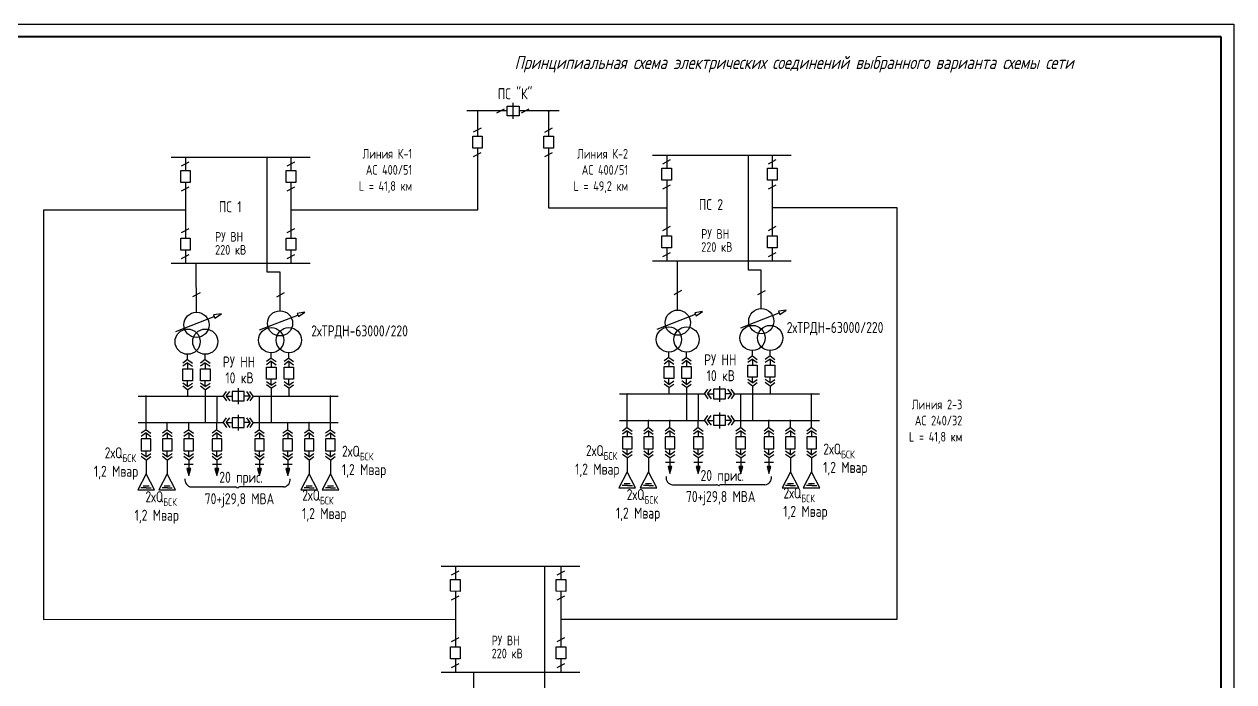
# Model space of a CAD drawing. Header units: millimetres. Extents: x 694 to 2822, y 1259 to 2159.
# Drawn here: x 1694.1 to 2171.6, y 1838 to 2097.3 of the extents above; entities that cross this region are included whole.
import ezdxf

# ---------------------------------------------------------------- set-up
doc = ezdxf.new("R2010")
doc.units = ezdxf.units.MM
doc.layers.add('KONTUR', color=7, linetype='Continuous')
doc.layers.add('Диспетчерские наименования', color=7, linetype='Continuous')
doc.layers.add('Основная', color=7, linetype='Continuous', lineweight=40)
doc.layers.add('текст', color=7, linetype='Continuous', lineweight=30)
doc.styles.add('GOST-2.304_Type-B_shrink', font='GOST Common.ttf', dxfattribs={"width": 0.8})
doc.styles.add('стиль1', font='romans.shx', dxfattribs={"width": 0.75, "oblique": 15, "height": 3.5})

msp = doc.modelspace()

# ---------------------------------------------------------------- hatches: boundary and pattern name
at = {"transparency": 33554687}
h = msp.add_hatch(color=256, dxfattribs=at)
edge = h.paths.add_edge_path()
edge.add_arc((1873.04, 2063.15), 0.155, 0, 360)
h = msp.add_hatch(color=256, dxfattribs=at)
edge = h.paths.add_edge_path()
edge.add_arc((1901.12, 2063.08), 0.155, 0, 360)
h = msp.add_hatch(color=256, dxfattribs=at)
edge = h.paths.add_edge_path()
edge.add_arc((1757.78, 2044.87), 0.155, 0, 360)
h = msp.add_hatch(color=256, dxfattribs=at)
edge = h.paths.add_edge_path()
edge.add_arc((1799.43, 2044.86), 0.155, 0, 360)
h = msp.add_hatch(color=256, dxfattribs=at)
edge = h.paths.add_edge_path()
edge.add_arc((1947.72, 2045.74), 0.155, 0, 360)
h = msp.add_hatch(color=256, dxfattribs=at)
edge = h.paths.add_edge_path()
edge.add_arc((1947.73, 2045.74), 0.155, 0, 360)
h = msp.add_hatch(color=256, dxfattribs=at)
edge = h.paths.add_edge_path()
edge.add_arc((1989.38, 2045.72), 0.155, 0, 360)
h = msp.add_hatch(color=256, dxfattribs=at)
edge = h.paths.add_edge_path()
edge.add_arc((1989.39, 2045.73), 0.155, 0, 360)
h = msp.add_hatch(color=256, dxfattribs=at)
edge = h.paths.add_edge_path()
edge.add_arc((1989.38, 2024.87), 0.155, 0, 360)
h = msp.add_hatch(color=256, dxfattribs=at)
edge = h.paths.add_edge_path()
edge.add_arc((1989.39, 2024.87), 0.155, 0, 360)
h = msp.add_hatch(color=256, dxfattribs=at)
edge = h.paths.add_edge_path()
edge.add_arc((1799.43, 2024), 0.155, 0, 360)
h = msp.add_hatch(color=256, dxfattribs=at)
edge = h.paths.add_edge_path()
edge.add_arc((1757.78, 2003.12), 0.155, 0, 360)
h = msp.add_hatch(color=256, dxfattribs=at)
edge = h.paths.add_edge_path()
edge.add_arc((1761.98, 2003.13), 0.155, 0, 360)
h = msp.add_hatch(color=256, dxfattribs=at)
edge = h.paths.add_edge_path()
edge.add_arc((1799.43, 2003.12), 0.155, 0, 360)
h = msp.add_hatch(color=256, dxfattribs=at)
edge = h.paths.add_edge_path()
edge.add_arc((1947.72, 2003.99), 0.155, 0, 360)
h = msp.add_hatch(color=256, dxfattribs=at)
edge = h.paths.add_edge_path()
edge.add_arc((1947.73, 2003.99), 0.155, 0, 360)
h = msp.add_hatch(color=256, dxfattribs=at)
edge = h.paths.add_edge_path()
edge.add_arc((1951.92, 2003.99), 0.155, 0, 360)
h = msp.add_hatch(color=256, dxfattribs=at)
edge = h.paths.add_edge_path()
edge.add_arc((1989.37, 2003.99), 0.155, 0, 360)
h = msp.add_hatch(color=256, dxfattribs=at)
edge = h.paths.add_edge_path()
edge.add_arc((1989.38, 2003.99), 0.155, 0, 360)
h = msp.add_hatch(color=256, dxfattribs=at)
edge = h.paths.add_edge_path()
edge.add_arc((1742.22, 1950.65), 0.155, 0, 360)
h = msp.add_hatch(color=256, dxfattribs=at)
edge = h.paths.add_edge_path()
edge.add_arc((1758.65, 1950.65), 0.155, 0, 360)
h = msp.add_hatch(color=256, dxfattribs=at)
edge = h.paths.add_edge_path()
edge.add_arc((1770.22, 1950.65), 0.155, 0, 360)
h = msp.add_hatch(color=256, dxfattribs=at)
edge = h.paths.add_edge_path()
edge.add_arc((1786.99, 1950.65), 0.155, 0, 360)
h = msp.add_hatch(color=256, dxfattribs=at)
edge = h.paths.add_edge_path()
edge.add_arc((1798.59, 1950.65), 0.155, 0, 360)
h = msp.add_hatch(color=256, dxfattribs=at)
edge = h.paths.add_edge_path()
edge.add_arc((1814.99, 1950.65), 0.155, 0, 360)
h = msp.add_hatch(color=256, dxfattribs=at)
edge = h.paths.add_edge_path()
edge.add_arc((1932.17, 1951.52), 0.155, 0, 360)
h = msp.add_hatch(color=256, dxfattribs=at)
edge = h.paths.add_edge_path()
edge.add_arc((1948.6, 1951.52), 0.155, 0, 360)
h = msp.add_hatch(color=256, dxfattribs=at)
edge = h.paths.add_edge_path()
edge.add_arc((1960.16, 1951.52), 0.155, 0, 360)
h = msp.add_hatch(color=256, dxfattribs=at)
edge = h.paths.add_edge_path()
edge.add_arc((1976.94, 1951.52), 0.155, 0, 360)
h = msp.add_hatch(color=256, dxfattribs=at)
edge = h.paths.add_edge_path()
edge.add_arc((1988.54, 1951.52), 0.155, 0, 360)
h = msp.add_hatch(color=256, dxfattribs=at)
edge = h.paths.add_edge_path()
edge.add_arc((2004.93, 1951.52), 0.155, 0, 360)
h = msp.add_hatch(color=256, dxfattribs=at)
edge = h.paths.add_edge_path()
edge.add_arc((1750.61, 1940.23), 0.155, 0, 360)
h = msp.add_hatch(color=256, dxfattribs=at)
edge = h.paths.add_edge_path()
edge.add_arc((1759.06, 1940.23), 0.155, 0, 360)
h = msp.add_hatch(color=256, dxfattribs=at)
edge = h.paths.add_edge_path()
edge.add_arc((1765.61, 1940.23), 0.155, 0, 360)
h = msp.add_hatch(color=256, dxfattribs=at)
edge = h.paths.add_edge_path()
edge.add_arc((1791.63, 1940.23), 0.155, 0, 360)
h = msp.add_hatch(color=256, dxfattribs=at)
edge = h.paths.add_edge_path()
edge.add_arc((1798.14, 1940.23), 0.155, 0, 360)
h = msp.add_hatch(color=256, dxfattribs=at)
edge = h.paths.add_edge_path()
edge.add_arc((1806.6, 1940.23), 0.155, 0, 360)
h = msp.add_hatch(color=256, dxfattribs=at)
edge = h.paths.add_edge_path()
edge.add_arc((1940.56, 1941.1), 0.155, 0, 360)
h = msp.add_hatch(color=256, dxfattribs=at)
edge = h.paths.add_edge_path()
edge.add_arc((1949.01, 1941.1), 0.155, 0, 360)
h = msp.add_hatch(color=256, dxfattribs=at)
edge = h.paths.add_edge_path()
edge.add_arc((1955.56, 1941.1), 0.155, 0, 360)
h = msp.add_hatch(color=256, dxfattribs=at)
edge = h.paths.add_edge_path()
edge.add_arc((1981.58, 1941.1), 0.155, 0, 360)
h = msp.add_hatch(color=256, dxfattribs=at)
edge = h.paths.add_edge_path()
edge.add_arc((1988.09, 1941.1), 0.155, 0, 360)
h = msp.add_hatch(color=256, dxfattribs=at)
edge = h.paths.add_edge_path()
edge.add_arc((1996.54, 1941.1), 0.155, 0, 360)
for points in [[(1759.84, 1922.08), (1758.29, 1922.08), (1759.06, 1919.35)], [(1770.99, 1922.08), (1769.44, 1922.08), (1770.22, 1919.35)], [(1787.77, 1922.08), (1786.22, 1922.08), (1786.99, 1919.35)], [(1798.92, 1922.08), (1797.37, 1922.08), (1798.14, 1919.35)], [(1949.78, 1922.94), (1948.24, 1922.94), (1949.01, 1920.22)], [(1960.94, 1922.94), (1959.39, 1922.94), (1960.16, 1920.22)], [(1977.71, 1922.94), (1976.16, 1922.94), (1976.94, 1920.22)], [(1988.86, 1922.94), (1987.32, 1922.94), (1988.09, 1920.22)]]:
    msp.add_hatch(color=256, dxfattribs=at).paths.add_polyline_path(points)
h = msp.add_hatch(color=256, dxfattribs=at)
edge = h.paths.add_edge_path()
edge.add_arc((1864.33, 1883.59), 0.155, 0, 360)
h = msp.add_hatch(color=256, dxfattribs=at)
edge = h.paths.add_edge_path()
edge.add_arc((1905.99, 1883.58), 0.155, 0, 360)
h = msp.add_hatch(color=256, dxfattribs=at)
edge = h.paths.add_edge_path()
edge.add_arc((1905.99, 1862.72), 0.155, 0, 360)
h = msp.add_hatch(color=256, dxfattribs=at)
edge = h.paths.add_edge_path()
edge.add_arc((1864.33, 1841.85), 0.155, 0, 360)
h = msp.add_hatch(color=256, dxfattribs=at)
edge = h.paths.add_edge_path()
edge.add_arc((1905.98, 1841.85), 0.155, 0, 360)

# ---------------------------------------------------------------- linework, layer by layer
for p, q in [((1884.71, 2063.15), (1868.89, 2063.16)), ((1873.04, 2063.15), (1873.04, 2053.21)), ((1880.7, 2062.35), (1883.74, 2063.96)), ((1887.08, 2059.98), (1887.08, 2066.28)), ((1905.26, 2063.13), (1889.44, 2063.14)), ((1890.42, 2062.34), (1893.46, 2063.94)), ((1901.12, 2063.08), (1901.12, 2053.14)), ((1871.52, 2054.89), (1874.56, 2056.5)), ((1899.6, 2054.83), (1902.64, 2056.43)), ((1871.51, 2045.19), (1874.55, 2046.79)), ((1899.59, 2045.12), (1902.62, 2046.73)), ((1946.21, 2042.35), (1949.25, 2043.96)), ((1987.87, 2042.35), (1990.91, 2043.96)), ((1756.26, 2041.48), (1759.29, 2043.09)), ((1797.91, 2041.48), (1800.95, 2043.09)), ((1946.21, 2032.45), (1949.25, 2034.06)), ((1987.86, 2032.45), (1990.9, 2034.06)), ((1756.26, 2031.58), (1759.29, 2033.19)), ((1797.91, 2031.58), (1800.95, 2033.19)), ((1756.26, 2015.19), (1759.3, 2016.79)), ((1797.91, 2015.19), (1800.95, 2016.79)), ((1946.22, 2016.06), (1949.26, 2017.66)), ((1987.87, 2016.06), (1990.91, 2017.66)), ((1756.26, 2004.91), (1759.29, 2006.51)), ((1797.91, 2004.91), (1800.95, 2006.51)), ((1946.21, 2005.78), (1949.25, 2007.38)), ((1987.86, 2005.78), (1990.9, 2007.38)), ((1763.57, 1991.4), (1760.53, 1989.79)), ((1796.7, 1991.35), (1793.66, 1989.74)), ((1953.51, 1992.27), (1950.48, 1990.66)), ((1986.64, 1992.22), (1983.6, 1990.61)), ((1754, 1976.18), (1769.15, 1982.09)), ((1786.98, 1976.76), (1802.13, 1982.67)), ((1943.95, 1977.04), (1959.1, 1982.95)), ((1976.93, 1977.63), (1992.08, 1983.54)), ((1758.65, 1965.08), (1756.77, 1963.71)), ((1758.65, 1963.84), (1756.77, 1962.46)), ((1758.65, 1965.08), (1760.54, 1963.71)), ((1758.65, 1963.84), (1758.65, 1961.49)), ((1758.65, 1963.84), (1760.54, 1962.46)), ((1765.61, 1965.08), (1763.73, 1963.71)), ((1765.61, 1963.84), (1763.73, 1962.46)), ((1765.61, 1965.08), (1767.5, 1963.71)), ((1765.61, 1963.84), (1765.61, 1961.49)), ((1765.61, 1963.84), (1767.5, 1962.46)), ((1791.63, 1965.67), (1789.75, 1964.29)), ((1791.63, 1964.43), (1789.75, 1963.05)), ((1791.63, 1965.67), (1793.52, 1964.29)), ((1791.63, 1964.43), (1791.63, 1962.08)), ((1791.63, 1964.43), (1793.52, 1963.05)), ((1798.59, 1965.67), (1796.71, 1964.29)), ((1798.59, 1964.43), (1796.71, 1963.05)), ((1798.59, 1965.67), (1800.48, 1964.29)), ((1798.59, 1964.43), (1798.59, 1962.08)), ((1798.59, 1964.43), (1800.48, 1963.05)), ((1948.6, 1965.95), (1946.71, 1964.57)), ((1948.6, 1964.71), (1946.71, 1963.33)), ((1948.6, 1965.95), (1950.48, 1964.57)), ((1948.6, 1964.71), (1948.6, 1962.36)), ((1948.6, 1964.71), (1950.48, 1963.33)), ((1955.56, 1965.95), (1953.67, 1964.57)), ((1955.56, 1964.71), (1953.67, 1963.33)), ((1955.56, 1965.95), (1957.44, 1964.57)), ((1955.56, 1964.71), (1955.56, 1962.36)), ((1955.56, 1964.71), (1957.44, 1963.33)), ((1981.58, 1966.54), (1979.69, 1965.16)), ((1981.58, 1965.3), (1979.69, 1963.92)), ((1981.58, 1966.54), (1983.47, 1965.16)), ((1981.58, 1965.3), (1981.58, 1962.95)), ((1981.58, 1965.3), (1983.47, 1963.92)), ((1988.54, 1966.54), (1986.65, 1965.16)), ((1988.54, 1965.3), (1986.65, 1963.92)), ((1988.54, 1966.54), (1990.42, 1965.16)), ((1988.54, 1965.3), (1988.54, 1962.95)), ((1988.54, 1965.3), (1990.42, 1963.92)), ((1948.6, 1955.28), (1948.6, 1957.63)), ((1955.56, 1955.28), (1955.56, 1957.63)), ((1981.58, 1955.87), (1981.58, 1958.22)), ((1988.54, 1955.87), (1988.54, 1958.22)), ((1758.65, 1954.41), (1756.77, 1955.79)), ((1758.65, 1953.17), (1756.77, 1954.55)), ((1758.65, 1954.41), (1758.65, 1956.76)), ((1758.65, 1954.41), (1760.54, 1955.79)), ((1758.65, 1953.17), (1760.54, 1954.55)), ((1758.65, 1953.17), (1758.65, 1950.65)), ((1765.61, 1954.41), (1763.73, 1955.79)), ((1765.61, 1953.17), (1763.73, 1954.55)), ((1765.61, 1954.41), (1765.61, 1956.76)), ((1765.61, 1954.41), (1767.5, 1955.79)), ((1765.61, 1953.17), (1767.5, 1954.55)), ((1765.61, 1953.17), (1765.61, 1940.23)), ((1778.6, 1953.78), (1778.6, 1947.53)), ((1791.63, 1955), (1789.75, 1956.38)), ((1791.63, 1953.76), (1789.75, 1955.14)), ((1791.63, 1955), (1791.63, 1957.35)), ((1791.63, 1955), (1793.52, 1956.38)), ((1791.63, 1953.76), (1793.52, 1955.14)), ((1791.63, 1953.76), (1791.63, 1940.23)), ((1798.59, 1955), (1796.71, 1956.38)), ((1798.59, 1953.76), (1796.71, 1955.14)), ((1798.59, 1955), (1798.59, 1957.35)), ((1798.59, 1955), (1800.48, 1956.38)), ((1798.59, 1953.76), (1800.48, 1955.14)), ((1798.59, 1953.76), (1798.59, 1950.65)), ((1948.6, 1955.28), (1946.71, 1956.66)), ((1948.6, 1954.04), (1946.71, 1955.42)), ((1948.6, 1955.28), (1950.48, 1956.66)), ((1948.6, 1954.04), (1950.48, 1955.42)), ((1948.6, 1954.04), (1948.6, 1951.52)), ((1955.56, 1955.28), (1953.67, 1956.66)), ((1955.56, 1954.04), (1953.67, 1955.42)), ((1955.56, 1955.28), (1957.44, 1956.66)), ((1955.56, 1954.04), (1957.44, 1955.42)), ((1955.56, 1954.04), (1955.56, 1941.1)), ((1962.59, 1951.52), (1963.97, 1953.41)), ((1963.84, 1951.52), (1965.21, 1953.41)), ((1968.55, 1954.65), (1968.55, 1948.39)), ((1973.26, 1951.52), (1971.89, 1953.41)), ((1974.51, 1951.52), (1973.13, 1953.41)), ((1981.58, 1955.87), (1979.69, 1957.25)), ((1981.58, 1954.63), (1979.69, 1956)), ((1981.58, 1955.87), (1983.47, 1957.25)), ((1981.58, 1954.63), (1983.47, 1956)), ((1981.58, 1954.63), (1981.58, 1941.1)), ((1988.54, 1955.87), (1986.65, 1957.25)), ((1988.54, 1954.63), (1986.65, 1956)), ((1988.54, 1955.87), (1990.42, 1957.25)), ((1988.54, 1954.63), (1990.42, 1956)), ((1988.54, 1954.63), (1988.54, 1951.52)), ((1739.1, 1950.65), (1772.65, 1950.65)), ((1772.65, 1950.65), (1774.03, 1952.54)), ((1772.65, 1950.65), (1774.03, 1948.77)), ((1773.89, 1950.65), (1775.27, 1952.54)), ((1773.89, 1950.65), (1776.24, 1950.65)), ((1773.89, 1950.65), (1775.27, 1948.77)), ((1783.32, 1950.65), (1780.97, 1950.65)), ((1783.32, 1950.65), (1781.94, 1952.54)), ((1783.32, 1950.65), (1781.94, 1948.77)), ((1784.56, 1950.65), (1783.18, 1952.54)), ((1784.56, 1950.65), (1783.18, 1948.77)), ((1784.56, 1950.65), (1818.11, 1950.65)), ((1786.99, 1940.23), (1786.99, 1950.65)), ((1929.04, 1951.52), (1962.59, 1951.52)), ((1962.59, 1951.52), (1963.97, 1949.64)), ((1963.84, 1951.52), (1966.18, 1951.52)), ((1963.84, 1951.52), (1965.21, 1949.64)), ((1973.26, 1951.52), (1970.92, 1951.52)), ((1973.26, 1951.52), (1971.89, 1949.64)), ((1974.51, 1951.52), (1973.13, 1949.64)), ((1974.51, 1951.52), (2008.06, 1951.52)), ((1976.94, 1941.1), (1976.94, 1951.52)), ((1778.6, 1943.36), (1778.6, 1937.1)), ((1968.55, 1944.23), (1968.55, 1937.97)), ((1739.1, 1940.23), (1772.65, 1940.23)), ((1772.65, 1940.23), (1774.03, 1942.12)), ((1772.65, 1940.23), (1774.03, 1938.35)), ((1773.89, 1940.23), (1775.27, 1942.12)), ((1773.89, 1940.23), (1776.24, 1940.23)), ((1773.89, 1940.23), (1775.27, 1938.35)), ((1783.32, 1940.23), (1780.97, 1940.23)), ((1783.32, 1940.23), (1781.94, 1942.12)), ((1783.32, 1940.23), (1781.94, 1938.35)), ((1784.56, 1940.23), (1783.18, 1942.12)), ((1784.56, 1940.23), (1783.18, 1938.35)), ((1784.56, 1940.23), (1818.11, 1940.23)), ((1929.04, 1941.1), (1962.59, 1941.1)), ((1962.59, 1941.1), (1963.97, 1942.98)), ((1962.59, 1941.1), (1963.97, 1939.21)), ((1963.84, 1941.1), (1965.21, 1942.98)), ((1963.84, 1941.1), (1966.18, 1941.1)), ((1963.84, 1941.1), (1965.21, 1939.21)), ((1973.26, 1941.1), (1970.92, 1941.1)), ((1973.26, 1941.1), (1971.89, 1942.98)), ((1973.26, 1941.1), (1971.89, 1939.21)), ((1974.51, 1941.1), (1973.13, 1942.98)), ((1974.51, 1941.1), (1973.13, 1939.21)), ((1974.51, 1941.1), (2008.06, 1941.1)), ((1742.22, 1937.38), (1740.34, 1936.01)), ((1742.22, 1936.14), (1740.34, 1934.76)), ((1742.22, 1937.38), (1744.11, 1936.01)), ((1742.22, 1936.14), (1742.22, 1933.79)), ((1742.22, 1936.14), (1744.11, 1934.76)), ((1750.61, 1937.38), (1748.72, 1936.01)), ((1750.61, 1936.14), (1748.72, 1934.76)), ((1750.61, 1937.38), (1752.5, 1936.01)), ((1750.61, 1936.14), (1750.61, 1933.79)), ((1750.61, 1936.14), (1752.5, 1934.76)), ((1759.06, 1937.38), (1757.18, 1936.01)), ((1759.06, 1936.14), (1757.18, 1934.76)), ((1759.06, 1937.38), (1760.95, 1936.01)), ((1759.06, 1936.14), (1759.06, 1933.79)), ((1759.06, 1936.14), (1760.95, 1934.76)), ((1770.22, 1937.38), (1768.33, 1936.01)), ((1770.22, 1936.14), (1768.33, 1934.76)), ((1770.22, 1937.38), (1772.1, 1936.01)), ((1770.22, 1936.14), (1770.22, 1933.79)), ((1770.22, 1936.14), (1772.1, 1934.76)), ((1786.99, 1937.38), (1785.11, 1936.01)), ((1786.99, 1936.14), (1785.11, 1934.76)), ((1786.99, 1937.38), (1788.88, 1936.01)), ((1786.99, 1936.14), (1786.99, 1933.79)), ((1786.99, 1936.14), (1788.88, 1934.76)), ((1798.14, 1937.38), (1796.26, 1936.01)), ((1798.14, 1936.14), (1796.26, 1934.76)), ((1798.14, 1937.38), (1800.03, 1936.01)), ((1798.14, 1936.14), (1798.14, 1933.79)), ((1798.14, 1936.14), (1800.03, 1934.76)), ((1806.6, 1937.38), (1804.71, 1936.01)), ((1806.6, 1936.14), (1804.71, 1934.76)), ((1806.6, 1937.38), (1808.48, 1936.01)), ((1806.6, 1936.14), (1806.6, 1933.79)), ((1806.6, 1936.14), (1808.48, 1934.76)), ((1814.99, 1937.38), (1813.1, 1936.01)), ((1814.99, 1936.14), (1813.1, 1934.76)), ((1814.99, 1937.38), (1816.87, 1936.01)), ((1814.99, 1936.14), (1814.99, 1933.79)), ((1814.99, 1936.14), (1816.87, 1934.76)), ((1932.17, 1938.25), (1930.28, 1936.87)), ((1932.17, 1937.01), (1930.28, 1935.63)), ((1932.17, 1938.25), (1934.05, 1936.87)), ((1932.17, 1937.01), (1932.17, 1934.66)), ((1932.17, 1937.01), (1934.05, 1935.63)), ((1940.56, 1938.25), (1938.67, 1936.87)), ((1940.56, 1937.01), (1938.67, 1935.63)), ((1940.56, 1938.25), (1942.44, 1936.87)), ((1940.56, 1937.01), (1940.56, 1934.66)), ((1940.56, 1937.01), (1942.44, 1935.63)), ((1949.01, 1938.25), (1947.12, 1936.87)), ((1949.01, 1937.01), (1947.12, 1935.63)), ((1949.01, 1938.25), (1950.9, 1936.87)), ((1949.01, 1937.01), (1949.01, 1934.66)), ((1949.01, 1937.01), (1950.9, 1935.63)), ((1960.16, 1938.25), (1958.28, 1936.87)), ((1960.16, 1937.01), (1958.28, 1935.63)), ((1960.16, 1938.25), (1962.05, 1936.87)), ((1960.16, 1937.01), (1960.16, 1934.66)), ((1960.16, 1937.01), (1962.05, 1935.63)), ((1976.94, 1938.25), (1975.05, 1936.87)), ((1976.94, 1937.01), (1975.05, 1935.63)), ((1976.94, 1938.25), (1978.82, 1936.87)), ((1976.94, 1937.01), (1976.94, 1934.66)), ((1976.94, 1937.01), (1978.82, 1935.63)), ((1988.09, 1938.25), (1986.2, 1936.87)), ((1988.09, 1937.01), (1986.2, 1935.63)), ((1988.09, 1938.25), (1989.98, 1936.87)), ((1988.09, 1937.01), (1988.09, 1934.66)), ((1988.09, 1937.01), (1989.98, 1935.63)), ((1996.54, 1938.25), (1994.66, 1936.87)), ((1996.54, 1937.01), (1994.66, 1935.63)), ((1996.54, 1938.25), (1998.43, 1936.87)), ((1996.54, 1937.01), (1996.54, 1934.66)), ((1996.54, 1937.01), (1998.43, 1935.63)), ((2004.93, 1938.25), (2003.05, 1936.87)), ((2004.93, 1937.01), (2003.05, 1935.63)), ((2004.93, 1938.25), (2006.82, 1936.87)), ((2004.93, 1937.01), (2004.93, 1934.66)), ((2004.93, 1937.01), (2006.82, 1935.63)), ((1742.22, 1926.71), (1742.22, 1929.06)), ((1750.61, 1926.71), (1750.61, 1929.06)), ((1759.06, 1926.71), (1759.06, 1929.06)), ((1770.22, 1926.71), (1770.22, 1929.06)), ((1786.99, 1926.71), (1786.99, 1929.06)), ((1798.14, 1926.71), (1798.14, 1929.06)), ((1806.6, 1926.71), (1806.6, 1929.06)), ((1814.99, 1926.71), (1814.99, 1929.06)), ((1932.17, 1927.58), (1930.28, 1928.96)), ((1932.17, 1927.58), (1932.17, 1929.93)), ((1932.17, 1927.58), (1934.05, 1928.96)), ((1940.56, 1927.58), (1938.67, 1928.96)), ((1940.56, 1927.58), (1940.56, 1929.93)), ((1940.56, 1927.58), (1942.44, 1928.96)), ((1949.01, 1927.58), (1947.12, 1928.96)), ((1949.01, 1927.58), (1949.01, 1929.93)), ((1949.01, 1927.58), (1950.9, 1928.96)), ((1960.16, 1927.58), (1958.28, 1928.96)), ((1960.16, 1927.58), (1960.16, 1929.93)), ((1960.16, 1927.58), (1962.05, 1928.96)), ((1976.94, 1927.58), (1975.05, 1928.96)), ((1976.94, 1927.58), (1976.94, 1929.93)), ((1976.94, 1927.58), (1978.82, 1928.96)), ((1988.09, 1927.58), (1986.2, 1928.96)), ((1988.09, 1927.58), (1988.09, 1929.93)), ((1988.09, 1927.58), (1989.98, 1928.96)), ((1996.54, 1927.58), (1994.66, 1928.96)), ((1996.54, 1927.58), (1996.54, 1929.93)), ((1996.54, 1927.58), (1998.43, 1928.96)), ((2004.93, 1927.58), (2003.05, 1928.96)), ((2004.93, 1927.58), (2004.93, 1929.93)), ((2004.93, 1927.58), (2006.82, 1928.96)), ((1742.22, 1926.71), (1740.34, 1928.09)), ((1742.22, 1925.47), (1740.34, 1926.85)), ((1742.22, 1926.71), (1744.11, 1928.09)), ((1742.22, 1925.47), (1744.11, 1926.85)), ((1750.61, 1926.71), (1748.72, 1928.09)), ((1750.61, 1925.47), (1748.72, 1926.85)), ((1750.61, 1926.71), (1752.5, 1928.09)), ((1750.61, 1925.47), (1752.5, 1926.85)), ((1759.06, 1926.71), (1757.18, 1928.09)), ((1759.06, 1925.47), (1757.18, 1926.85)), ((1759.06, 1926.71), (1760.95, 1928.09)), ((1759.06, 1925.47), (1760.95, 1926.85)), ((1759.06, 1925.47), (1759.06, 1922.08)), ((1770.22, 1926.71), (1768.33, 1928.09)), ((1770.22, 1925.47), (1768.33, 1926.85)), ((1770.22, 1926.71), (1772.1, 1928.09)), ((1770.22, 1925.47), (1772.1, 1926.85)), ((1770.22, 1925.47), (1770.22, 1922.08)), ((1786.99, 1926.71), (1785.11, 1928.09)), ((1786.99, 1925.47), (1785.11, 1926.85)), ((1786.99, 1926.71), (1788.88, 1928.09)), ((1786.99, 1925.47), (1788.88, 1926.85)), ((1786.99, 1925.47), (1786.99, 1922.08)), ((1798.14, 1926.71), (1796.26, 1928.09)), ((1798.14, 1925.47), (1796.26, 1926.85)), ((1798.14, 1926.71), (1800.03, 1928.09)), ((1798.14, 1925.47), (1800.03, 1926.85)), ((1798.14, 1925.47), (1798.14, 1922.08)), ((1806.6, 1926.71), (1804.71, 1928.09)), ((1806.6, 1925.47), (1804.71, 1926.85)), ((1806.6, 1926.71), (1808.48, 1928.09)), ((1806.6, 1925.47), (1808.48, 1926.85)), ((1814.99, 1926.71), (1813.1, 1928.09)), ((1814.99, 1925.47), (1813.1, 1926.85)), ((1814.99, 1926.71), (1816.87, 1928.09)), ((1814.99, 1925.47), (1816.87, 1926.85)), ((1932.17, 1926.34), (1930.28, 1927.72)), ((1932.17, 1926.34), (1934.05, 1927.72)), ((1940.56, 1926.34), (1938.67, 1927.72)), ((1940.56, 1926.34), (1942.44, 1927.72)), ((1949.01, 1926.34), (1947.12, 1927.72)), ((1950.74, 1924.55), (1947.28, 1924.55)), ((1949.01, 1926.34), (1950.9, 1927.72)), ((1949.01, 1926.34), (1949.01, 1922.94)), ((1960.16, 1926.34), (1958.28, 1927.72)), ((1961.9, 1924.55), (1958.43, 1924.55)), ((1960.16, 1926.34), (1962.05, 1927.72)), ((1960.16, 1926.34), (1960.16, 1922.94)), ((1976.94, 1926.34), (1975.05, 1927.72)), ((1978.67, 1924.55), (1975.2, 1924.55)), ((1976.94, 1926.34), (1978.82, 1927.72)), ((1976.94, 1926.34), (1976.94, 1922.94)), ((1988.09, 1926.34), (1986.2, 1927.72)), ((1989.82, 1924.55), (1986.36, 1924.55)), ((1988.09, 1926.34), (1989.98, 1927.72)), ((1988.09, 1926.34), (1988.09, 1922.94)), ((1996.54, 1926.34), (1994.66, 1927.72)), ((1996.54, 1926.34), (1998.43, 1927.72)), ((2004.93, 1926.34), (2003.05, 1927.72)), ((2004.93, 1926.34), (2006.82, 1927.72)), ((1760.8, 1923.68), (1757.33, 1923.68)), ((1759.84, 1922.08), (1758.29, 1922.08)), ((1758.29, 1922.08), (1759.06, 1919.35)), ((1771.95, 1923.68), (1768.48, 1923.68)), ((1770.99, 1922.08), (1769.44, 1922.08)), ((1769.44, 1922.08), (1770.22, 1919.35)), ((1788.73, 1923.68), (1785.26, 1923.68)), ((1787.77, 1922.08), (1786.22, 1922.08)), ((1786.22, 1922.08), (1786.99, 1919.35)), ((1799.88, 1923.68), (1796.41, 1923.68)), ((1798.92, 1922.08), (1797.37, 1922.08)), ((1797.37, 1922.08), (1798.14, 1919.35)), ((1949.78, 1922.94), (1948.24, 1922.94)), ((1948.24, 1922.94), (1949.01, 1920.22)), ((1960.94, 1922.94), (1959.39, 1922.94)), ((1959.39, 1922.94), (1960.16, 1920.22)), ((1977.71, 1922.94), (1976.16, 1922.94)), ((1976.16, 1922.94), (1976.94, 1920.22)), ((1988.86, 1922.94), (1987.32, 1922.94)), ((1987.32, 1922.94), (1988.09, 1920.22)), ((1742.28, 1914.54), (1740.23, 1914.54)), ((1741.04, 1915.33), (1743.4, 1915.33)), ((1742.28, 1914.54), (1744.21, 1914.54)), ((1750.67, 1914.54), (1748.62, 1914.54)), ((1749.43, 1915.33), (1751.79, 1915.33)), ((1750.67, 1914.54), (1752.6, 1914.54)), ((1760.12, 1914.86), (1777.48, 1914.86)), ((1796.54, 1914.86), (1779.17, 1914.86)), ((1806.66, 1914.54), (1804.61, 1914.54)), ((1805.42, 1915.33), (1807.78, 1915.33)), ((1806.66, 1914.54), (1808.59, 1914.54)), ((1815.05, 1914.54), (1813, 1914.54)), ((1813.81, 1915.33), (1816.17, 1915.33)), ((1815.05, 1914.54), (1816.97, 1914.54)), ((1932.23, 1915.41), (1930.18, 1915.41)), ((1930.99, 1916.2), (1933.35, 1916.2)), ((1932.23, 1915.41), (1934.16, 1915.41)), ((1940.62, 1915.41), (1938.57, 1915.41)), ((1939.38, 1916.2), (1941.74, 1916.2)), ((1940.62, 1915.41), (1942.54, 1915.41)), ((1950.06, 1915.73), (1967.42, 1915.73)), ((1986.48, 1915.73), (1969.12, 1915.73)), ((1996.61, 1915.41), (1994.56, 1915.41)), ((1995.36, 1916.2), (1997.72, 1916.2)), ((1996.61, 1915.41), (1998.53, 1915.41)), ((2004.99, 1915.41), (2002.94, 1915.41)), ((2003.75, 1916.2), (2006.11, 1916.2)), ((2004.99, 1915.41), (2006.92, 1915.41)), ((1862.81, 1880.21), (1865.85, 1881.81)), ((1904.47, 1880.21), (1907.51, 1881.81)), ((1862.81, 1870.3), (1865.85, 1871.91)), ((1904.46, 1870.3), (1907.5, 1871.91)), ((1862.82, 1853.91), (1865.86, 1855.51)), ((1904.47, 1853.91), (1907.51, 1855.51)), ((1862.81, 1843.63), (1865.85, 1845.23)), ((1904.46, 1843.63), (1907.5, 1845.23))]:
    msp.add_line(p, q, dxfattribs=at)
for p, q in [((1873.03, 2048.48), (1873.03, 2024)), ((1901.11, 2048.41), (1901.11, 2024.87)), ((1752.19, 2044.88), (1806.94, 2044.85)), ((1757.78, 2044.87), (1757.78, 2039.7)), ((1790.08, 1999.55), (1790.08, 2044.86)), ((1799.43, 2044.87), (1799.43, 2039.7)), ((1942.14, 2045.75), (1996.9, 2045.72)), ((1947.73, 2045.74), (1947.73, 2040.57)), ((1980.03, 2000.41), (1980.03, 2045.73)), ((1989.39, 2045.74), (1989.39, 2040.57)), ((1757.78, 2034.97), (1757.78, 2013.03)), ((1799.43, 2034.97), (1799.43, 2013.03)), ((1947.73, 2035.84), (1947.74, 2013.9)), ((1989.38, 2035.84), (1989.39, 2013.9)), ((1901.11, 2024.87), (1947.74, 2024.87)), ((2038.62, 2024.87), (1989.39, 2024.87)), ((2038.62, 1862.72), (2038.62, 2024.87)), ((1757.78, 2024), (1701.79, 2024)), ((1701.79, 2024), (1701.79, 1862.55)), ((1873.03, 2024), (1799.43, 2024)), ((1757.78, 2008.3), (1757.78, 2003.12)), ((1799.43, 2008.3), (1799.43, 2003.12)), ((1947.73, 2009.17), (1947.73, 2003.99)), ((1989.38, 2009.17), (1989.38, 2003.99)), ((1752.19, 2003.13), (1806.94, 2003.1)), ((1942.14, 2004), (1996.9, 2003.97)), ((1985.05, 2000.41), (1980.03, 2000.41)), ((1795.1, 1999.55), (1790.08, 1999.55)), ((1858.74, 1883.6), (1913.5, 1883.57)), ((1864.33, 1883.6), (1864.33, 1878.42)), ((1899.64, 1820.18), (1899.64, 1883.59)), ((1905.99, 1883.6), (1905.99, 1878.42)), ((1864.33, 1873.69), (1864.34, 1851.75)), ((1905.98, 1873.69), (1905.99, 1851.75)), ((1701.79, 1862.55), (1864.34, 1862.72)), ((1905.99, 1862.72), (2038.62, 1862.72)), ((1864.33, 1847.02), (1864.33, 1841.85)), ((1905.98, 1847.02), (1905.98, 1841.85)), ((1858.74, 1841.85), (1913.5, 1841.82)), ((1871.54, 1820.02), (1871.54, 1841.85))]:
    msp.add_line(p, q)
for points in [[(1889.45, 2065.03), (1889.44, 2061.26), (1884.71, 2061.26), (1884.71, 2065.03)], [(1874.92, 2048.48), (1871.14, 2048.48), (1871.15, 2053.21), (1874.92, 2053.21)], [(1902.99, 2048.41), (1899.22, 2048.41), (1899.23, 2053.15), (1903, 2053.14)], [(1759.66, 2034.97), (1755.89, 2034.97), (1755.9, 2039.7), (1759.67, 2039.7)], [(1801.31, 2034.97), (1797.54, 2034.97), (1797.55, 2039.7), (1801.32, 2039.7)], [(1949.62, 2035.84), (1945.85, 2035.84), (1945.85, 2040.57), (1949.63, 2040.57)], [(1991.27, 2035.84), (1987.5, 2035.84), (1987.51, 2040.57), (1991.28, 2040.57)], [(1759.66, 2008.29), (1755.89, 2008.3), (1755.9, 2013.03), (1759.67, 2013.02)], [(1801.31, 2008.29), (1797.54, 2008.3), (1797.55, 2013.03), (1801.32, 2013.02)], [(1949.62, 2009.16), (1945.85, 2009.17), (1945.85, 2013.9), (1949.63, 2013.89)], [(1991.27, 2009.16), (1987.5, 2009.17), (1987.51, 2013.9), (1991.28, 2013.89)], [(1771.95, 1983.18), (1768.91, 1982.7), (1769.39, 1981.47)], [(1804.93, 1983.76), (1801.89, 1983.29), (1802.37, 1982.06)], [(1961.89, 1984.04), (1958.86, 1983.57), (1959.34, 1982.34)], [(1994.87, 1984.63), (1991.84, 1984.16), (1992.32, 1982.93)], [(1946.71, 1962.36), (1950.48, 1962.36), (1950.48, 1957.63), (1946.71, 1957.63)], [(1953.67, 1962.36), (1957.44, 1962.36), (1957.44, 1957.63), (1953.67, 1957.63)], [(1979.69, 1962.95), (1983.47, 1962.95), (1983.47, 1958.22), (1979.69, 1958.22)], [(1986.65, 1962.95), (1990.42, 1962.95), (1990.42, 1958.22), (1986.65, 1958.22)], [(1756.77, 1961.49), (1760.54, 1961.49), (1760.54, 1956.76), (1756.77, 1956.76)], [(1763.73, 1961.49), (1767.5, 1961.49), (1767.5, 1956.76), (1763.73, 1956.76)], [(1789.75, 1962.08), (1793.52, 1962.08), (1793.52, 1957.35), (1789.75, 1957.35)], [(1796.71, 1962.08), (1800.48, 1962.08), (1800.48, 1957.35), (1796.71, 1957.35)], [(1970.92, 1949.64), (1970.92, 1953.41), (1966.18, 1953.41), (1966.18, 1949.64)], [(1780.97, 1948.77), (1780.97, 1952.54), (1776.24, 1952.54), (1776.24, 1948.77)], [(1780.97, 1938.35), (1780.97, 1942.12), (1776.24, 1942.12), (1776.24, 1938.35)], [(1970.92, 1939.21), (1970.92, 1942.98), (1966.18, 1942.98), (1966.18, 1939.21)], [(1740.34, 1929.06), (1744.11, 1929.06), (1744.11, 1933.79), (1740.34, 1933.79)], [(1748.72, 1929.06), (1752.5, 1929.06), (1752.5, 1933.79), (1748.72, 1933.79)], [(1757.18, 1929.06), (1760.95, 1929.06), (1760.95, 1933.79), (1757.18, 1933.79)], [(1768.33, 1929.06), (1772.1, 1929.06), (1772.1, 1933.79), (1768.33, 1933.79)], [(1785.11, 1929.06), (1788.88, 1929.06), (1788.88, 1933.79), (1785.11, 1933.79)], [(1796.26, 1929.06), (1800.03, 1929.06), (1800.03, 1933.79), (1796.26, 1933.79)], [(1804.71, 1929.06), (1808.48, 1929.06), (1808.48, 1933.79), (1804.71, 1933.79)], [(1813.1, 1929.06), (1816.87, 1929.06), (1816.87, 1933.79), (1813.1, 1933.79)], [(1930.28, 1929.93), (1934.05, 1929.93), (1934.05, 1934.66), (1930.28, 1934.66)], [(1938.67, 1929.93), (1942.44, 1929.93), (1942.44, 1934.66), (1938.67, 1934.66)], [(1947.12, 1929.93), (1950.9, 1929.93), (1950.9, 1934.66), (1947.12, 1934.66)], [(1958.28, 1929.93), (1962.05, 1929.93), (1962.05, 1934.66), (1958.28, 1934.66)], [(1975.05, 1929.93), (1978.82, 1929.93), (1978.82, 1934.66), (1975.05, 1934.66)], [(1986.2, 1929.93), (1989.98, 1929.93), (1989.98, 1934.66), (1986.2, 1934.66)], [(1994.66, 1929.93), (1998.43, 1929.93), (1998.43, 1934.66), (1994.66, 1934.66)], [(2003.05, 1929.93), (2006.82, 1929.93), (2006.82, 1934.66), (2003.05, 1934.66)], [(1742.22, 1919.98), (1738.93, 1913.69), (1745.52, 1913.69)], [(1750.61, 1919.98), (1747.32, 1913.69), (1753.9, 1913.69)], [(1759.84, 1922.08), (1758.29, 1922.08), (1759.06, 1919.35)], [(1770.99, 1922.08), (1769.44, 1922.08), (1770.22, 1919.35)], [(1787.77, 1922.08), (1786.22, 1922.08), (1786.99, 1919.35)], [(1798.92, 1922.08), (1797.37, 1922.08), (1798.14, 1919.35)], [(1806.6, 1919.98), (1803.3, 1913.69), (1809.89, 1913.69)], [(1814.99, 1919.98), (1811.69, 1913.69), (1818.28, 1913.69)], [(1932.17, 1920.84), (1928.88, 1914.56), (1935.46, 1914.56)], [(1940.56, 1920.84), (1937.26, 1914.56), (1943.85, 1914.56)], [(1949.78, 1922.94), (1948.24, 1922.94), (1949.01, 1920.22)], [(1960.94, 1922.94), (1959.39, 1922.94), (1960.16, 1920.22)], [(1977.71, 1922.94), (1976.16, 1922.94), (1976.94, 1920.22)], [(1988.86, 1922.94), (1987.32, 1922.94), (1988.09, 1920.22)], [(1996.54, 1920.84), (1993.25, 1914.56), (1999.84, 1914.56)], [(2004.93, 1920.84), (2001.64, 1914.56), (2008.22, 1914.56)], [(1866.22, 1873.69), (1862.45, 1873.7), (1862.45, 1878.43), (1866.22, 1878.42)], [(1907.87, 1873.69), (1904.1, 1873.7), (1904.1, 1878.43), (1907.88, 1878.42)], [(1866.22, 1847.02), (1862.45, 1847.02), (1862.45, 1851.75), (1866.22, 1851.75)], [(1907.87, 1847.02), (1904.1, 1847.02), (1904.1, 1851.75), (1907.88, 1851.75)]]:
    msp.add_lwpolyline(points, close=True, dxfattribs=at)
for points in [[(1762.09, 1983.75), (1761.98, 2003.13)], [(1952.04, 1984.62), (1951.92, 2003.99)], [(1985.06, 1985.21), (1985.05, 2000.41)], [(1795.11, 1984.34), (1795.1, 1999.55)], [(1758.65, 1965.08), (1758.65, 1967.19)], [(1765.61, 1965.08), (1765.61, 1967.19)], [(1791.63, 1965.67), (1791.63, 1967.77)], [(1791.63, 1965.67), (1791.63, 1967.77)], [(1798.59, 1965.67), (1798.59, 1967.77)], [(1798.59, 1965.67), (1798.59, 1967.77)], [(1948.6, 1965.95), (1948.6, 1968.05)], [(1955.56, 1965.95), (1955.56, 1968.05)], [(1981.58, 1966.54), (1981.58, 1968.64)], [(1981.58, 1966.54), (1981.58, 1968.64)], [(1988.54, 1966.54), (1988.54, 1968.64)], [(1988.54, 1966.54), (1988.54, 1968.64)], [(1742.22, 1937.38), (1742.22, 1950.65)], [(1770.22, 1950.65), (1770.22, 1940.23)], [(1814.99, 1937.38), (1814.99, 1950.65)], [(1932.17, 1938.25), (1932.17, 1951.52)], [(1960.16, 1951.52), (1960.16, 1941.1)], [(2004.93, 1938.25), (2004.93, 1951.52)], [(1750.61, 1937.38), (1750.61, 1940.23)], [(1759.06, 1937.38), (1759.06, 1940.23)], [(1770.22, 1937.38), (1770.22, 1940.23)], [(1786.99, 1937.38), (1786.99, 1940.23)], [(1798.14, 1937.38), (1798.14, 1940.23)], [(1806.6, 1937.38), (1806.6, 1940.23)], [(1940.56, 1938.25), (1940.56, 1941.1)], [(1949.01, 1938.25), (1949.01, 1941.1)], [(1960.16, 1938.25), (1960.16, 1941.1)], [(1976.94, 1938.25), (1976.94, 1941.1)], [(1988.09, 1938.25), (1988.09, 1941.1)], [(1996.54, 1938.25), (1996.54, 1941.1)], [(1742.22, 1925.47), (1742.22, 1919.98)], [(1750.61, 1925.47), (1750.61, 1919.98)], [(1806.6, 1925.47), (1806.6, 1919.98)], [(1814.99, 1925.47), (1814.99, 1919.98)], [(1932.17, 1926.34), (1932.17, 1920.84)], [(1940.56, 1926.34), (1940.56, 1920.84)], [(1996.54, 1926.34), (1996.54, 1920.84)], [(2004.93, 1926.34), (2004.93, 1920.84)]]:
    msp.add_lwpolyline(points, dxfattribs=at)
for centre, radius in [((1873.04, 2063.15), 0.155), ((1901.12, 2063.08), 0.155), ((1762.13, 1978.78), 4.97), ((1795.11, 1979.37), 4.97), ((1952.08, 1979.65), 4.97), ((1985.06, 1980.24), 4.97), ((1758.65, 1972.16), 4.97), ((1765.61, 1972.16), 4.97), ((1791.63, 1972.74), 4.97), ((1798.59, 1972.74), 4.97), ((1948.6, 1973.02), 4.97), ((1955.56, 1973.02), 4.97), ((1981.58, 1973.61), 4.97), ((1988.54, 1973.61), 4.97), ((1742.22, 1950.65), 0.155), ((1814.99, 1950.65), 0.155), ((1932.17, 1951.52), 0.155), ((2004.93, 1951.52), 0.155), ((1750.61, 1940.23), 0.155), ((1759.06, 1940.23), 0.155), ((1798.14, 1940.23), 0.155), ((1806.6, 1940.23), 0.155), ((1940.56, 1941.1), 0.155), ((1949.01, 1941.1), 0.155), ((1988.09, 1941.1), 0.155), ((1996.54, 1941.1), 0.155)]:
    msp.add_circle(centre, radius, dxfattribs=at)
for centre, radius, start, end in [((1760.34, 1917.66), 2.81, 170.7471, 265.3509), ((1777.52, 1914.01), 0.852, 17.8961, 92.489), ((1779.14, 1914.01), 0.852, 87.511, 162.1039), ((1796.31, 1917.66), 2.81, 274.6491, 9.2529), ((1950.29, 1918.53), 2.81, 170.7471, 265.3509), ((1967.46, 1914.88), 0.852, 17.8961, 92.489), ((1969.08, 1914.88), 0.852, 87.511, 162.1039), ((1986.25, 1918.53), 2.81, 274.6491, 9.2529)]:
    msp.add_arc(centre, radius, start, end, dxfattribs=at)
at = {"layer": 'KONTUR'}
for p, q in [((1330.55, 2097.35), (2171.55, 2097.35)), ((2171.55, 2097.35), (2171.55, 1503.35))]:
    msp.add_line(p, q, dxfattribs=at)
at = {"layer": 'Основная'}
for p, q in [((2166.55, 2092.35), (1350.55, 2092.35)), ((2166.55, 1508.35), (2166.55, 2092.35))]:
    msp.add_line(p, q, dxfattribs=at)

# ---------------------------------------------------------------- texts
at = {"transparency": 33554687, "attachment_point": 4, "style": 'GOST-2.304_Type-B_shrink'}
for s, insert, char_height in [('ПС "К"', (1881.06, 2069.92), 4.349), ('ПС 1', (1770.97, 2025.36), 4.349), ('ПС 2', (1960.44, 2026.2), 4.349), ('\\pxql;2хТРДН-63000/220', (1807.44, 1975.96), 4.3492), ('\\pxql;2хТРДН-63000/220', (1995.11, 1977.29), 4.3492), ('РУ НН', (1962.49, 1964.99), 4.349), ('РУ НН', (1772.54, 1964.13), 4.349), ('10 кВ', (1773.56, 1957.88), 4.349), ('10 кВ', (1963.51, 1958.75), 4.349)]:
    msp.add_mtext(s, dxfattribs=dict(at, insert=insert, char_height=char_height))
for s, insert, char_height, width in [('\\A1;2хQ{\\H0.7x;\\S^ БСК;}', (1725.9, 1927.59), 4.3492, 17.742), ('\\A1;2хQ{\\H0.7x;\\S^ БСК;}', (1819.6, 1928.22), 4.3492, 17.742), ('\\A1;2хQ{\\H0.7x;\\S^ БСК;}', (1915.85, 1928.46), 4.3492, 17.742), ('\\A1;2хQ{\\H0.7x;\\S^ БСК;}', (2009.54, 1929.08), 4.3492, 17.742), ('\\A1;1,2 Мвар', (1911.59, 1921.31), 4.3492, 17.742), ('\\A1;1,2 Мвар', (2009.48, 1921.99), 4.3492, 17.742), ('\\A1;1,2 Мвар', (1721.65, 1920.45), 4.3492, 17.742), ('20 прис.', (1771.13, 1918.1), 4.349, 18.7058), ('\\A1;1,2 Мвар', (1819.54, 1921.12), 4.3492, 17.742), ('20 прис.', (1961.08, 1918.82), 4.349, 18.7058), ('\\A1;2хQ{\\H0.7x;\\S^ БСК;}', (1993.81, 1911.74), 4.3492, 17.742), ('\\A1;2хQ{\\H0.7x;\\S^ БСК;}', (1741.99, 1910.25), 4.3492, 17.742), ('70+j29,8 МВА', (1765.39, 1909.56), 4.3492, 32.1281), ('\\A1;2хQ{\\H0.7x;\\S^ БСК;}', (1803.87, 1910.87), 4.3492, 17.742), ('\\A1;2хQ{\\H0.7x;\\S^ БСК;}', (1931.94, 1911.12), 4.3492, 17.742), ('70+j29,8 МВА', (1955.33, 1910.42), 4.3492, 32.1281), ('\\A1;1,2 Мвар', (1737.73, 1903.11), 4.3492, 17.742), ('\\A1;1,2 Мвар', (1803.81, 1903.78), 4.3492, 17.742), ('\\A1;1,2 Мвар', (1927.68, 1903.98), 4.3492, 17.742), ('\\A1;1,2 Мвар', (1993.75, 1904.65), 4.3492, 17.742)]:
    msp.add_mtext(s, dxfattribs=dict(at, insert=insert, char_height=char_height, width=width))
at = {"layer": 'Диспетчерские наименования', "transparency": 33554687, "char_height": 3.8146, "width": 45.9257, "attachment_point": 4, "style": 'GOST-2.304_Type-B_shrink'}
for s, insert in [('\\pxqr;Линия К-1\\PАС 400/51\\PL = 41,8 км', (1801.32, 2039.46)), ('\\pxqr;Линия К-2\\PАС 400/51\\PL = 49,2 км', (1886.54, 2039.44)), ('\\pxqr;Линия 2-3\\PАС 240/32\\PL = 41,8 км', (2018.46, 1940.59))]:
    msp.add_mtext(s, dxfattribs=dict(at, insert=insert))
at = {"layer": 'Диспетчерские наименования', "transparency": 33554687, "char_height": 3.815, "attachment_point": 4, "style": 'GOST-2.304_Type-B_shrink'}
for s, insert in [('РУ ВН', (1769.5, 2013.5)), ('РУ ВН', (1961.36, 2014.62)), ('220 кВ', (1769.5, 2008.37)), ('220 кВ', (1961.36, 2009.49)), ('РУ ВН', (1878.64, 1854.3)), ('220 кВ', (1878.65, 1849.17))]:
    msp.add_mtext(s, dxfattribs=dict(at, insert=insert))
at = {"layer": 'текст', "transparency": 33554687, "insert": (1887.67, 2081.55), "char_height": 5.1773, "attachment_point": 4, "style": 'стиль1'}
msp.add_mtext('\\pxqc;Принципиальная схема электрических соединений выбранного варианта схемы сети', dxfattribs=at)

doc.saveas('drawing.dxf')
